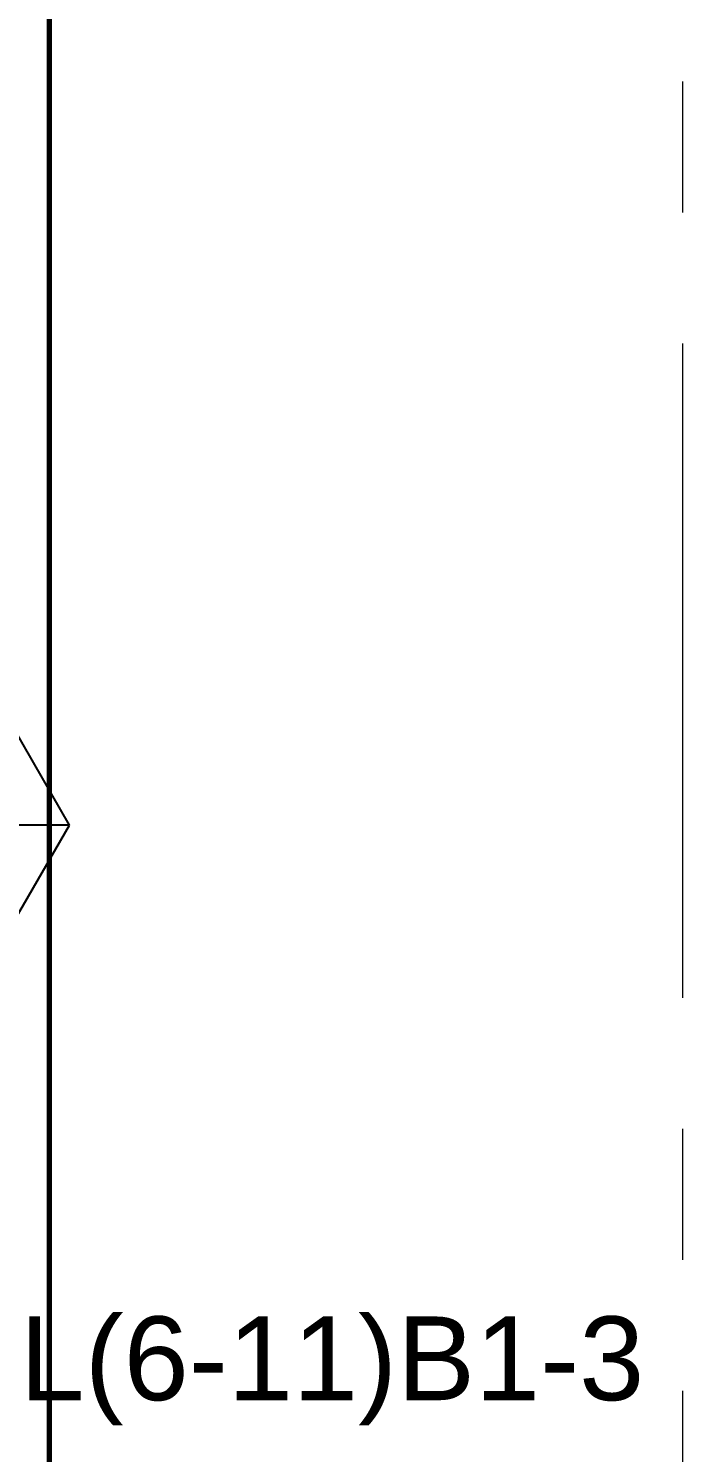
# Model space of a CAD drawing. Header units: inches. Extents: x -26500 to 0, y -3347 to 2257.
# Drawn here: x -21481 to -21421, y 91.6 to 222.1 of the extents above; entities that cross this region are included whole.
import ezdxf
from ezdxf.enums import TextEntityAlignment as Align

# ---------------------------------------------------------------- set-up
doc = ezdxf.new("R2010")
doc.units = ezdxf.units.IN
doc.header["$LTSCALE"] = 48
doc.header["$MEASUREMENT"] = 0
doc.linetypes.add('A104$0$CENTER', pattern=[2, 1.25, -0.25, 0.25, -0.25])
for name, color, linetype in [('A104$0$A-GRID-GRDP0-15', 8, 'Continuous'), ('E-FIRE', 234, 'Continuous'), ('E-TEXT', 6, 'Continuous'), ('M-HVAC-blck', 6, 'Continuous'), ('M-HVAC-TEXT', 6, 'Continuous'), ('XREF', 7, 'Continuous')]:
    doc.layers.add(name, color=color, linetype=linetype)
doc.layers.add('E-Fire-Covr', color=240, linetype='Continuous', lineweight=70, plot=False)
doc.styles.add('M08', font='arial.ttf', dxfattribs={"height": 7.68})

# ---------------------------------------------------------------- blocks, each defined once
blk = doc.blocks.new('A104')
at = {"layer": 'A104$0$A-GRID-GRDP0-15', "linetype": 'A104$0$CENTER', "lineweight": 0}
blk.add_line((-21421.02362203524, 2113.236184367352), (-21421.02362198513, -676.904207786646), dxfattribs=at)
blk = doc.blocks.new('*U149')
at = {"layer": 'E-Fire-Covr'}
blk.add_lwpolyline([(10.15365277352731, 321.9999999999999), (318, 321.9999999999999), (318, -314.0000000000001), (-318, -314.0000000000001), (-318, 321.9999999999999), (-9.514662369719645, 321.9999999999999)], dxfattribs=at)
blk = doc.blocks.new('A$C73FD2CE6')
at = {"layer": 'M-HVAC-blck'}
for p, q in [((10.41146786481431, 35.99999959071624), (9.2725531430915e-07, 18.01106282977503)), ((10.41146786481431, 35.99999959071624), (31.18333421489024, 35.99999959071624)), ((41.56922030890837, 17.96680987354034), (31.18333421489024, 35.99999959071624)), ((9.2725531430915e-07, 18.01106282977503), (10.37314368052284, -4.09283529734239e-07)), ((0.01274426800591755, 17.98893635165769), (41.55647696815777, 17.98893635165769)), ((31.17055952539977, -4.09283529734239e-07), (41.56922030890837, 17.96680987354034)), ((10.37314368052193, -4.09283529734239e-07), (31.17055952539931, -4.09283529734239e-07))]:
    blk.add_line(p, q, dxfattribs=at)
at = {"layer": 'M-HVAC-TEXT', "style": 'M08'}
for tag, p in [('2', (20.78461061808184, 26.29646322778831)), ('1', (20.78461061808184, 8.988936351657685))]:
    blk.add_attdef(tag, text='', height=7.68, dxfattribs=at).set_placement(p, align=Align.MIDDLE)

msp = doc.modelspace()

# ---------------------------------------------------------------- block references
at = {"layer": 'E-FIRE'}
msp.add_blockref('*U149', (-21797.05312344895, 303.6919876865686), dxfattribs=at)
at = {"layer": 'M-HVAC-blck'}
msp.add_blockref('A$C73FD2CE6', (-21518.76578730175, 131.1109135467177), dxfattribs=at).add_auto_attribs({'2': 'B', '1': '3.5'})
at = {"layer": 'XREF'}
msp.add_blockref('A104', (0, 0), dxfattribs=at)

# ---------------------------------------------------------------- texts
at = {"layer": 'E-TEXT', "insert": (-21481.77049786048, 104.0511596180058), "char_height": 7.68, "attachment_point": 1, "style": 'M08'}
msp.add_mtext_dynamic_manual_height_columns('L(6-11)B1-3', width=61.7436593080638, gutter_width=1, heights=[0], dxfattribs=at)

doc.saveas('drawing.dxf')
